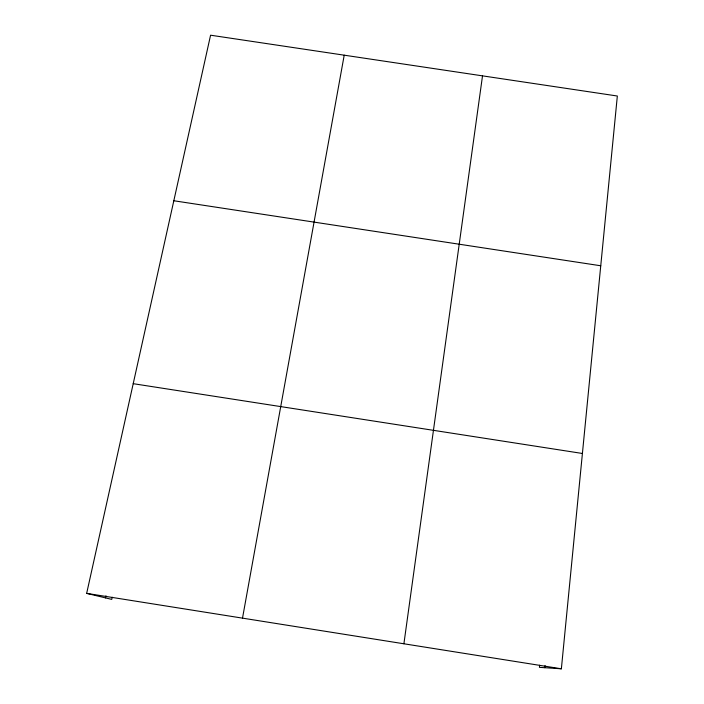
<?xml version="1.0" encoding="UTF-8"?>
<svg xmlns="http://www.w3.org/2000/svg" width="704" height="704" viewBox="0 0 704 704"><rect width="100%" height="100%" fill="white"/><g stroke="black" fill="none" stroke-linecap="round" stroke-linejoin="round"><path stroke-width="1.06" d="M539.642 665.192L539.422 667.348L561.37 668.8L617.338 96.017L210.575 35.2L86.662 593.375L111.751 599.386L112.218 597.238M544.852 667.709L545.072 665.535M403.902 643.782L482.513 75.856M242.51 618.138L344.212 55.185M105.538 597.898L105.996 595.786M173.818 200.754L600.75 265.769M133.214 383.68L582.41 453.473M86.662 593.375L561.37 668.8"/></g></svg>
